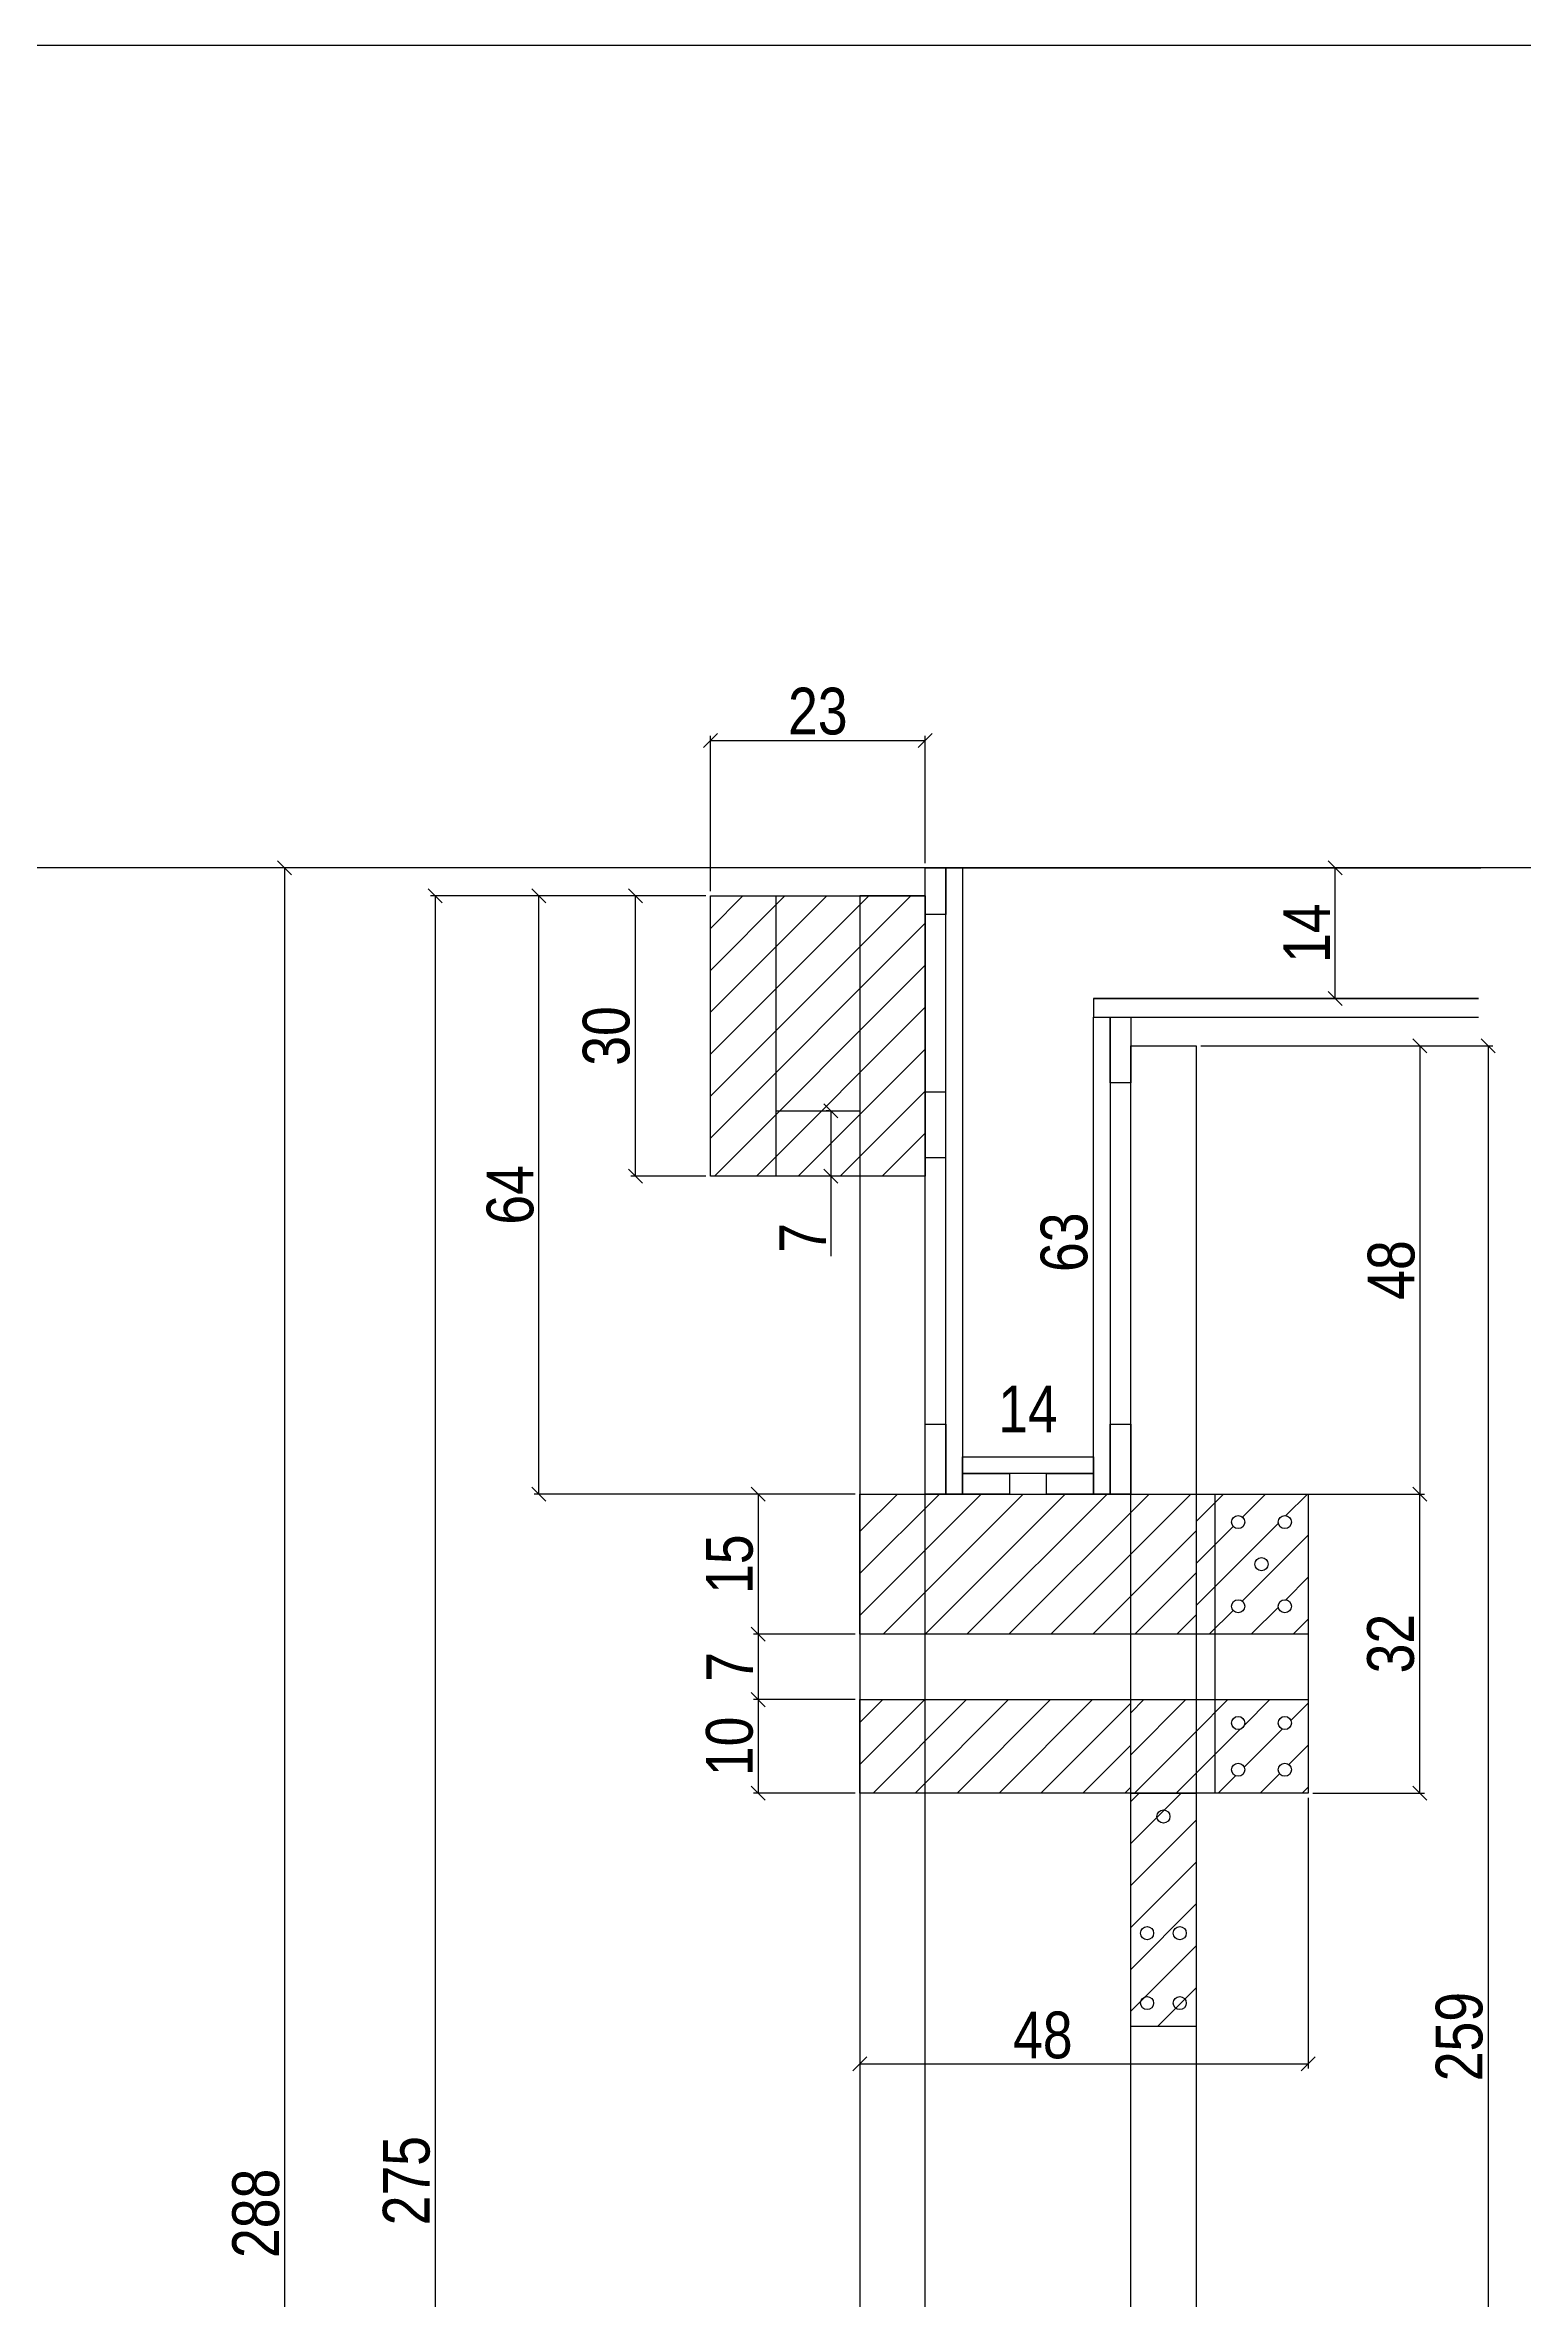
# Model space of a CAD drawing. Extents: x 17311 to 161354, y 153625 to 210355.
# Drawn here: x 18516.1 to 18832.5, y 206859.5 to 207341.9 of the extents above; entities that cross this region are included whole.
import ezdxf

# ---------------------------------------------------------------- set-up
doc = ezdxf.new("R2010")
doc.units = 0
doc.layers.get('0').update_dxf_attribs({"linetype": 'CONTINUOUS'})
doc.layers.get('DEFPOINTS').update_dxf_attribs({"linetype": 'CONTINUOUS'})
for name, color, linetype in [('8', 111, 'CONTINUOUS'), ('COTA', 241, 'CONTINUOUS'), ('detalhes', 4, 'CONTINUOUS'), ('Painéis', 200, 'CONTINUOUS'), ('SARR_2.2x10', 60, 'CONTINUOUS'), ('SARR_2.2x15', 61, 'CONTINUOUS'), ('SARR_7x7', 40, 'CONTINUOUS'), ('TIRAS REESCORAMENTO', 252, 'CONTINUOUS')]:
    doc.layers.add(name, color=color, linetype=linetype)
doc.layers.add('resinado', color=7, linetype='CONTINUOUS', true_color=0xff6161)
doc.styles.add('COTA TECNICA 2X', font='techl___.ttf', dxfattribs={"height": 10})
doc.dimstyles.new('SECAO', dxfattribs={"dimscale": 0.333333, "dimtxt": 5, "dimasz": 9, "dimexe": 3, "dimexo": 3, "dimgap": 3, "dimtad": 1, "dimdec": 1, "dimlfac": 0.5, "dimzin": 12, "dimdsep": 46, "dimtxsty": 'COTA TECNICA 2X', "dimblk1": 'OBLIQUE', "dimblk2": 'OBLIQUE', "dimsah": 1, "dimcen": 0.9, "dimclrd": 4, "dimclre": 4, "dimclrt": 240, "dimadec": 1, "dimazin": 3, "dimtfac": 1, "dimtdec": 1, "dimtmove": 0, "dimatfit": 3, "dimfxl": 1, "dimtolj": 1, "dimtzin": 12, "dimarcsym": 0})
pattern_1 = [(45, (-7447.0577, 9490.902), (-4.49012806, 4.49012806), [])]

# ---------------------------------------------------------------- blocks, each defined once
blk = doc.blocks.new('_Oblique')
at = {"color": 0, "linetype": 'ByBlock', "lineweight": -2}
blk.add_line((-0.5, -0.5), (0.5, 0.5), dxfattribs=at)
blk = doc.blocks.new('*D4005')
at = {"layer": 'DEFPOINTS', "color": 0, "transparency": 16777216}
for p in [(18658.55, 207159.77), (18599.59, 206609.77), (18690.55, 206609.77)]:
    blk.add_point(p, dxfattribs=at)
at = {"layer": 'detalhes', "color": 4, "lineweight": -2, "transparency": 16777216}
for p, q in [((18657.55, 207159.77), (18598.59, 207159.77)), ((18599.59, 207159.77), (18599.59, 206609.77)), ((18689.55, 206609.77), (18598.59, 206609.77))]:
    blk.add_line(p, q, dxfattribs=at)
at = {"layer": 'detalhes', "color": 4, "lineweight": -2, "transparency": 16777216, "xscale": 3, "yscale": 3, "zscale": 3}
for p, rotation in [((18599.59, 207159.77), 90), ((18599.59, 206609.77), 270)]:
    blk.add_blockref('_Oblique', p, dxfattribs=dict(at, rotation=rotation))
at = {"layer": 'detalhes', "color": 240, "transparency": 16777216, "insert": (18593.48, 206884.77), "char_height": 10, "attachment_point": 5, "rotation": 90, "style": 'COTA TECNICA 2X'}
blk.add_mtext('\\A1;275', dxfattribs=at)
blk = doc.blocks.new('*D4011')
at = {"layer": 'DEFPOINTS', "color": 0, "transparency": 16777216}
for p in [(18621.81, 207159.77), (18658.55, 207159.77), (18690.55, 207031.72)]:
    blk.add_point(p, dxfattribs=at)
at = {"layer": 'detalhes', "color": 4, "lineweight": -2, "transparency": 16777216}
for p, q in [((18657.55, 207159.77), (18620.81, 207159.77)), ((18621.81, 207031.72), (18621.81, 207159.77)), ((18689.55, 207031.72), (18620.81, 207031.72))]:
    blk.add_line(p, q, dxfattribs=at)
at = {"layer": 'detalhes', "color": 4, "lineweight": -2, "transparency": 16777216, "xscale": 3, "yscale": 3, "zscale": 3}
for p, rotation in [((18621.81, 207159.77), 90), ((18621.81, 207031.72), 270)]:
    blk.add_blockref('_Oblique', p, dxfattribs=dict(at, rotation=rotation))
at = {"layer": 'detalhes', "color": 240, "transparency": 16777216, "insert": (18615.71, 207095.75), "char_height": 10, "attachment_point": 5, "rotation": 90, "style": 'COTA TECNICA 2X'}
blk.add_mtext('\\A1;64', dxfattribs=at)
blk = doc.blocks.new('*D4012')
at = {"layer": 'DEFPOINTS', "color": 0, "transparency": 16777216}
for p in [(18762.55, 207127.65), (18762.55, 207031.72), (18810.47, 207031.72)]:
    blk.add_point(p, dxfattribs=at)
at = {"layer": 'detalhes', "color": 4, "lineweight": -2, "transparency": 16777216}
for p, q in [((18763.55, 207127.65), (18811.47, 207127.65)), ((18810.47, 207127.65), (18810.47, 207031.72)), ((18763.55, 207031.72), (18811.47, 207031.72))]:
    blk.add_line(p, q, dxfattribs=at)
at = {"layer": 'detalhes', "color": 4, "lineweight": -2, "transparency": 16777216, "xscale": 3, "yscale": 3, "zscale": 3}
for p, rotation in [((18810.47, 207127.65), 90), ((18810.47, 207031.72), 270)]:
    blk.add_blockref('_Oblique', p, dxfattribs=dict(at, rotation=rotation))
at = {"layer": 'detalhes', "color": 240, "transparency": 16777216, "insert": (18804.37, 207079.68), "char_height": 10, "attachment_point": 5, "rotation": 90, "style": 'COTA TECNICA 2X'}
blk.add_mtext('\\A1;48', dxfattribs=at)
blk = doc.blocks.new('*D4013')
at = {"layer": 'DEFPOINTS', "color": 0, "transparency": 16777216}
for p in [(18704.55, 207165.77), (18567.35, 206589.77), (18690.55, 206589.77)]:
    blk.add_point(p, dxfattribs=at)
at = {"layer": 'detalhes', "color": 4, "lineweight": -2, "transparency": 16777216}
for p, q in [((18703.55, 207165.77), (18566.35, 207165.77)), ((18567.35, 207165.77), (18567.35, 206589.77)), ((18689.55, 206589.77), (18566.35, 206589.77))]:
    blk.add_line(p, q, dxfattribs=at)
at = {"layer": 'detalhes', "color": 4, "lineweight": -2, "transparency": 16777216, "xscale": 3, "yscale": 3, "zscale": 3}
for p, rotation in [((18567.35, 207165.77), 90), ((18567.35, 206589.77), 270)]:
    blk.add_blockref('_Oblique', p, dxfattribs=dict(at, rotation=rotation))
at = {"layer": 'detalhes', "color": 240, "transparency": 16777216, "insert": (18561.25, 206877.77), "char_height": 10, "attachment_point": 5, "rotation": 90, "style": 'COTA TECNICA 2X'}
blk.add_mtext('\\A1;288', dxfattribs=at)
blk = doc.blocks.new('*D4014')
at = {"layer": 'DEFPOINTS', "color": 0, "transparency": 16777216}
for p in [(18712.55, 207043.87), (18740.55, 207043.87), (18740.55, 207043.87)]:
    blk.add_point(p, dxfattribs=at)
at = {"layer": 'detalhes', "color": 240, "transparency": 16777216, "insert": (18726.55, 207049.95), "char_height": 10, "attachment_point": 5, "style": 'COTA TECNICA 2X'}
blk.add_mtext('\\A1;14', dxfattribs=at)
blk = doc.blocks.new('*D4016')
at = {"layer": 'DEFPOINTS', "color": 0, "transparency": 16777216}
for p in [(18642.5, 207159.77), (18658.55, 207159.77), (18658.55, 207099.77)]:
    blk.add_point(p, dxfattribs=at)
at = {"layer": 'detalhes', "color": 4, "lineweight": -2, "transparency": 16777216}
for p, q in [((18657.55, 207159.77), (18641.5, 207159.77)), ((18642.5, 207099.77), (18642.5, 207159.77)), ((18657.55, 207099.77), (18641.5, 207099.77))]:
    blk.add_line(p, q, dxfattribs=at)
at = {"layer": 'detalhes', "color": 4, "lineweight": -2, "transparency": 16777216, "xscale": 3, "yscale": 3, "zscale": 3}
for p, rotation in [((18642.5, 207159.77), 90), ((18642.5, 207099.77), 270)]:
    blk.add_blockref('_Oblique', p, dxfattribs=dict(at, rotation=rotation))
at = {"layer": 'detalhes', "color": 240, "transparency": 16777216, "insert": (18636.29, 207129.77), "char_height": 10, "attachment_point": 5, "rotation": 90, "style": 'COTA TECNICA 2X'}
blk.add_mtext('\\A1;30', dxfattribs=at)
blk = doc.blocks.new('*D4017')
at = {"layer": 'DEFPOINTS', "color": 0, "transparency": 16777216}
for p in [(18704.55, 207193.02), (18704.55, 207165.77), (18658.55, 207159.77)]:
    blk.add_point(p, dxfattribs=at)
at = {"layer": 'detalhes', "color": 4, "lineweight": -2, "transparency": 16777216}
for p, q in [((18658.55, 207160.77), (18658.55, 207194.02)), ((18658.55, 207193.02), (18704.55, 207193.02)), ((18704.55, 207166.77), (18704.55, 207194.02))]:
    blk.add_line(p, q, dxfattribs=at)
at = {"layer": 'detalhes', "color": 4, "lineweight": -2, "transparency": 16777216, "xscale": 3, "yscale": 3, "zscale": 3, "rotation": 180}
blk.add_blockref('_Oblique', (18658.55, 207193.02), dxfattribs=at)
at = {"layer": 'detalhes', "color": 4, "lineweight": -2, "transparency": 16777216, "xscale": 3, "yscale": 3, "zscale": 3}
blk.add_blockref('_Oblique', (18704.55, 207193.02), dxfattribs=at)
at = {"layer": 'detalhes', "color": 240, "transparency": 16777216, "insert": (18681.55, 207199.24), "char_height": 10, "attachment_point": 5, "style": 'COTA TECNICA 2X'}
blk.add_mtext('\\A1;23', dxfattribs=at)
blk = doc.blocks.new('*D4018')
at = {"layer": 'DEFPOINTS', "color": 0, "transparency": 16777216}
for p in [(18690.55, 206991.72), (18786.55, 206967.72), (18786.55, 206909.8)]:
    blk.add_point(p, dxfattribs=at)
at = {"layer": 'detalhes', "color": 4, "lineweight": -2, "transparency": 16777216}
for p, q in [((18690.55, 206990.72), (18690.55, 206908.8)), ((18786.55, 206966.72), (18786.55, 206908.8)), ((18690.55, 206909.8), (18786.55, 206909.8))]:
    blk.add_line(p, q, dxfattribs=at)
at = {"layer": 'detalhes', "color": 4, "lineweight": -2, "transparency": 16777216, "xscale": 3, "yscale": 3, "zscale": 3, "rotation": 180}
blk.add_blockref('_Oblique', (18690.55, 206909.8), dxfattribs=at)
at = {"layer": 'detalhes', "color": 4, "lineweight": -2, "transparency": 16777216, "xscale": 3, "yscale": 3, "zscale": 3}
blk.add_blockref('_Oblique', (18786.55, 206909.8), dxfattribs=at)
at = {"layer": 'detalhes', "color": 240, "transparency": 16777216, "insert": (18729.73, 206915.89), "char_height": 10, "attachment_point": 5, "style": 'COTA TECNICA 2X'}
blk.add_mtext('\\A1;48', dxfattribs=at)
blk = doc.blocks.new('*D4019')
at = {"layer": 'DEFPOINTS', "color": 0, "transparency": 16777216}
for p in [(18789.14, 207165.77), (18792.3, 207165.77), (18789.14, 207137.77)]:
    blk.add_point(p, dxfattribs=at)
at = {"layer": 'detalhes', "color": 4, "lineweight": -2, "transparency": 16777216}
for p, q in [((18790.14, 207165.77), (18793.3, 207165.77)), ((18792.3, 207137.77), (18792.3, 207165.77)), ((18790.14, 207137.77), (18793.3, 207137.77))]:
    blk.add_line(p, q, dxfattribs=at)
at = {"layer": 'detalhes', "color": 4, "lineweight": -2, "transparency": 16777216, "xscale": 3, "yscale": 3, "zscale": 3}
for p, rotation in [((18792.3, 207165.77), 90), ((18792.3, 207137.77), 270)]:
    blk.add_blockref('_Oblique', p, dxfattribs=dict(at, rotation=rotation))
at = {"layer": 'detalhes', "color": 240, "transparency": 16777216, "insert": (18786.23, 207151.77), "char_height": 10, "attachment_point": 5, "rotation": 90, "style": 'COTA TECNICA 2X'}
blk.add_mtext('\\A1;14', dxfattribs=at)
blk = doc.blocks.new('*D4020')
at = {"layer": 'DEFPOINTS', "color": 0, "transparency": 16777216}
for p in [(18684.92, 207113.77), (18684.35, 207099.77), (18684.92, 207099.77)]:
    blk.add_point(p, dxfattribs=at)
at = {"layer": 'detalhes', "color": 4, "lineweight": -2, "transparency": 16777216}
for p, q in [((18683.92, 207113.77), (18683.35, 207113.77)), ((18684.35, 207113.77), (18684.35, 207099.77)), ((18683.92, 207099.77), (18683.35, 207099.77)), ((18684.35, 207099.77), (18684.35, 207082.66))]:
    blk.add_line(p, q, dxfattribs=at)
at = {"layer": 'detalhes', "color": 4, "lineweight": -2, "transparency": 16777216, "xscale": 3, "yscale": 3, "zscale": 3}
for p, rotation in [((18684.35, 207113.77), 90), ((18684.35, 207099.77), 270)]:
    blk.add_blockref('_Oblique', p, dxfattribs=dict(at, rotation=rotation))
at = {"layer": 'detalhes', "color": 240, "transparency": 16777216, "insert": (18678.28, 207086.53), "char_height": 10, "attachment_point": 5, "rotation": 90, "style": 'COTA TECNICA 2X'}
blk.add_mtext('\\A1;7', dxfattribs=at)
blk = doc.blocks.new('*D4021')
at = {"layer": 'DEFPOINTS', "color": 0, "transparency": 16777216}
for p in [(18690.55, 207031.72), (18668.78, 207001.72), (18690.55, 207001.72)]:
    blk.add_point(p, dxfattribs=at)
at = {"layer": 'detalhes', "color": 4, "lineweight": -2, "transparency": 16777216}
for p, q in [((18689.55, 207031.72), (18667.78, 207031.72)), ((18668.78, 207031.72), (18668.78, 207001.72)), ((18689.55, 207001.72), (18667.78, 207001.72))]:
    blk.add_line(p, q, dxfattribs=at)
at = {"layer": 'detalhes', "color": 4, "lineweight": -2, "transparency": 16777216, "xscale": 3, "yscale": 3, "zscale": 3}
for p, rotation in [((18668.78, 207031.72), 90), ((18668.78, 207001.72), 270)]:
    blk.add_blockref('_Oblique', p, dxfattribs=dict(at, rotation=rotation))
at = {"layer": 'detalhes', "color": 240, "transparency": 16777216, "insert": (18662.67, 207016.72), "char_height": 10, "attachment_point": 5, "rotation": 90, "style": 'COTA TECNICA 2X'}
blk.add_mtext('\\A1;15', dxfattribs=at)
blk = doc.blocks.new('*D4022')
at = {"layer": 'DEFPOINTS', "color": 0, "transparency": 16777216}
for p in [(18690.55, 206987.72), (18668.78, 206967.72), (18690.55, 206967.72)]:
    blk.add_point(p, dxfattribs=at)
at = {"layer": 'detalhes', "color": 4, "lineweight": -2, "transparency": 16777216}
for p, q in [((18689.55, 206987.72), (18667.78, 206987.72)), ((18668.78, 206987.72), (18668.78, 206967.72)), ((18689.55, 206967.72), (18667.78, 206967.72))]:
    blk.add_line(p, q, dxfattribs=at)
at = {"layer": 'detalhes', "color": 4, "lineweight": -2, "transparency": 16777216, "xscale": 3, "yscale": 3, "zscale": 3}
for p, rotation in [((18668.78, 206987.72), 90), ((18668.78, 206967.72), 270)]:
    blk.add_blockref('_Oblique', p, dxfattribs=dict(at, rotation=rotation))
at = {"layer": 'detalhes', "color": 240, "transparency": 16777216, "insert": (18662.67, 206977.72), "char_height": 10, "attachment_point": 5, "rotation": 90, "style": 'COTA TECNICA 2X'}
blk.add_mtext('\\A1;10', dxfattribs=at)
blk = doc.blocks.new('*D4023')
at = {"layer": 'DEFPOINTS', "color": 0, "transparency": 16777216}
for p in [(18690.55, 207001.72), (18668.78, 206987.72), (18690.55, 206987.72)]:
    blk.add_point(p, dxfattribs=at)
at = {"layer": 'detalhes', "color": 4, "lineweight": -2, "transparency": 16777216}
for p, q in [((18689.55, 207001.72), (18667.78, 207001.72)), ((18668.78, 207001.72), (18668.78, 206987.72)), ((18689.55, 206987.72), (18667.78, 206987.72))]:
    blk.add_line(p, q, dxfattribs=at)
at = {"layer": 'detalhes', "color": 4, "lineweight": -2, "transparency": 16777216, "xscale": 3, "yscale": 3, "zscale": 3}
for p, rotation in [((18668.78, 207001.72), 90), ((18668.78, 206987.72), 270)]:
    blk.add_blockref('_Oblique', p, dxfattribs=dict(at, rotation=rotation))
at = {"layer": 'detalhes', "color": 240, "transparency": 16777216, "insert": (18662.7, 206994.72), "char_height": 10, "attachment_point": 5, "rotation": 90, "style": 'COTA TECNICA 2X'}
blk.add_mtext('\\A1;7', dxfattribs=at)
blk = doc.blocks.new('*D4024')
at = {"layer": 'DEFPOINTS', "color": 0, "transparency": 16777216}
for p in [(18763.55, 207127.65), (18762.55, 206609.57), (18825.07, 206609.57)]:
    blk.add_point(p, dxfattribs=at)
at = {"layer": 'detalhes', "color": 4, "lineweight": -2, "transparency": 16777216}
for p, q in [((18764.55, 207127.65), (18826.07, 207127.65)), ((18825.07, 207127.65), (18825.07, 206609.57)), ((18763.55, 206609.57), (18826.07, 206609.57))]:
    blk.add_line(p, q, dxfattribs=at)
at = {"layer": 'detalhes', "color": 4, "lineweight": -2, "transparency": 16777216, "xscale": 3, "yscale": 3, "zscale": 3}
for p, rotation in [((18825.07, 207127.65), 90), ((18825.07, 206609.57), 270)]:
    blk.add_blockref('_Oblique', p, dxfattribs=dict(at, rotation=rotation))
at = {"layer": 'detalhes', "color": 240, "transparency": 16777216, "insert": (18818.93, 206915.61), "char_height": 10, "attachment_point": 5, "rotation": 90, "style": 'COTA TECNICA 2X'}
blk.add_mtext('\\A1;259', dxfattribs=at)
blk = doc.blocks.new('*D4182')
at = {"layer": 'DEFPOINTS', "color": 0, "transparency": 16777216}
for p in [(18786.55, 207031.72), (18810.47, 207031.72), (18786.55, 206967.72)]:
    blk.add_point(p, dxfattribs=at)
at = {"layer": 'detalhes', "color": 4, "lineweight": -2, "transparency": 16777216}
for p, q in [((18787.55, 207031.72), (18811.47, 207031.72)), ((18810.47, 206967.72), (18810.47, 207031.72)), ((18787.55, 206967.72), (18811.47, 206967.72))]:
    blk.add_line(p, q, dxfattribs=at)
at = {"layer": 'detalhes', "color": 4, "lineweight": -2, "transparency": 16777216, "xscale": 3, "yscale": 3, "zscale": 3}
for p, rotation in [((18810.47, 207031.72), 90), ((18810.47, 206967.72), 270)]:
    blk.add_blockref('_Oblique', p, dxfattribs=dict(at, rotation=rotation))
at = {"layer": 'detalhes', "color": 240, "transparency": 16777216, "insert": (18804.25, 206999.72), "char_height": 10, "attachment_point": 5, "rotation": 90, "style": 'COTA TECNICA 2X'}
blk.add_mtext('\\A1;32', dxfattribs=at)
blk = doc.blocks.new('*D4025')
at = {"layer": 'DEFPOINTS', "color": 0, "transparency": 16777216}
for p in [(18724.44, 207165.77), (18740.55, 207165.77), (18724.44, 207039.72)]:
    blk.add_point(p, dxfattribs=at)
at = {"layer": 'detalhes', "color": 240, "transparency": 16777216, "insert": (18734.33, 207085.62), "char_height": 10, "attachment_point": 5, "rotation": 90, "style": 'COTA TECNICA 2X'}
blk.add_mtext('\\A1;63', dxfattribs=at)

msp = doc.modelspace()

# ---------------------------------------------------------------- hatches: boundary and pattern name
at = {"layer": 'COTA'}
h = msp.add_hatch(dxfattribs=at)
h.set_pattern_fill('ANSI31', color=256, scale=2, style=0)
h.set_pattern_definition([(45, (-952.3814, 202035.996), (-4.490128, 4.490128), [])])
h.paths.add_polyline_path([(18704.55, 207099.77), (18658.55, 207099.77), (18658.55, 207159.77), (18704.55, 207159.77)])
h = msp.add_hatch(dxfattribs=at)
h.set_pattern_fill('ANSI31', color=256, scale=2, style=0)
h.set_pattern_definition([(45, (-7445.0577, 9490.902), (-4.49012806, 4.49012806), [])])
h.paths.add_polyline_path([(18762.55, 207031.72), (18690.55, 207031.72), (18690.55, 207001.72), (18762.55, 207001.72)])
h = msp.add_hatch(dxfattribs=at)
h.set_pattern_fill('ANSI31', color=256, scale=2, style=0)
h.set_pattern_definition(pattern_1)
h.paths.add_polyline_path([(18786.55, 207031.72), (18762.55, 207031.72), (18762.55, 207001.72), (18786.55, 207001.72)])
edge = h.paths.add_edge_path(flags=16)
edge.add_arc((18771.55, 207007.72), 1.4, 0, 360)
edge = h.paths.add_edge_path(flags=16)
edge.add_arc((18776.55, 207016.72), 1.4, 0, 360)
edge = h.paths.add_edge_path(flags=16)
edge.add_arc((18771.55, 207025.72), 1.4, 0, 360)
edge = h.paths.add_edge_path(flags=16)
edge.add_arc((18781.55, 207007.72), 1.4, 0, 360)
edge = h.paths.add_edge_path(flags=16)
edge.add_arc((18781.55, 207025.72), 1.4, 0, 360)
h = msp.add_hatch(dxfattribs=at)
h.set_pattern_fill('ANSI31', color=256, scale=2, style=0)
h.set_pattern_definition([(45, (-7467.0577, 9490.902), (-4.49012806, 4.49012806), [])])
h.paths.add_polyline_path([(18690.55, 206987.72), (18690.55, 206967.72), (18748.55, 206967.72), (18748.55, 206987.72)])
h = msp.add_hatch(dxfattribs=at)
h.set_pattern_fill('ANSI31', color=256, scale=2, style=0)
h.set_pattern_definition(pattern_1)
h.paths.add_polyline_path([(18762.55, 206987.72), (18748.55, 206987.72), (18748.55, 206967.72), (18762.55, 206967.72)])
h = msp.add_hatch(dxfattribs=at)
h.set_pattern_fill('ANSI31', color=256, scale=2, style=0)
h.set_pattern_definition(pattern_1)
h.paths.add_polyline_path([(18786.55, 206987.72), (18762.55, 206987.72), (18762.55, 206967.72), (18786.55, 206967.72)])
edge = h.paths.add_edge_path(flags=16)
edge.add_arc((18771.55, 206982.72), 1.4, 0, 360)
edge = h.paths.add_edge_path(flags=16)
edge.add_arc((18771.55, 206972.72), 1.4, 0, 360)
edge = h.paths.add_edge_path(flags=16)
edge.add_arc((18781.55, 206982.72), 1.4, 0, 360)
edge = h.paths.add_edge_path(flags=16)
edge.add_arc((18781.55, 206972.72), 1.4, 0, 360)
h = msp.add_hatch(dxfattribs=at)
h.set_pattern_fill('ANSI31', color=256, scale=2, style=0)
h.set_pattern_definition([(45, (-7447.0577, 9480.902), (-4.49012806, 4.49012806), [])])
h.paths.add_polyline_path([(18748.55, 206917.78), (18762.55, 206917.78), (18762.55, 206967.72), (18748.55, 206967.72)])

# ---------------------------------------------------------------- linework, layer by layer
at = {"linetype": 'Continuous'}
for p, q in [((18672.55, 207113.77), (18690.55, 207113.77)), ((18786.55, 207001.72), (18786.55, 206987.72))]:
    msp.add_line(p, q, dxfattribs=at)
for centre in [(18771.55, 207025.72), (18781.55, 207025.72), (18776.55, 207016.72), (18771.55, 207007.72), (18781.55, 207007.72), (18771.55, 206982.72), (18781.55, 206982.72), (18771.55, 206972.72), (18781.55, 206972.72), (18755.55, 206962.72), (18752.05, 206937.75), (18759.05, 206937.75), (18752.05, 206922.78), (18759.05, 206922.78)]:
    msp.add_circle(centre, 1.4)
at = {"layer": '8', "color": 5, "linetype": 'Continuous'}
msp.add_lwpolyline([(18937.72, 206377.07), (18340.91, 206377.07), (18340.91, 207341.85), (18937.72, 207341.85)], close=True, dxfattribs=at)
at = {"layer": 'Painéis'}
for points in [[(18704.55, 207099.77), (18658.55, 207099.77), (18658.55, 207159.77), (18704.55, 207159.77)], [(18762.55, 206917.78), (18748.55, 206917.78), (18748.55, 206967.72), (18762.55, 206967.72)]]:
    msp.add_lwpolyline(points, close=True, dxfattribs=at)
at = {"layer": 'resinado'}
msp.add_line((18740.55, 207137.77), (18823.03, 207137.77), dxfattribs=at)
at = {"layer": 'SARR_2.2x10', "linetype": 'Continuous'}
msp.add_lwpolyline([(18786.55, 206967.72), (18690.55, 206967.72), (18690.55, 206987.72), (18786.55, 206987.72)], close=True, dxfattribs=at)
at = {"layer": 'SARR_2.2x15', "linetype": 'Continuous'}
msp.add_lwpolyline([(18786.55, 207001.72), (18690.55, 207001.72), (18690.55, 207031.72), (18786.55, 207031.72)], close=True, dxfattribs=at)
at = {"layer": 'SARR_7x7', "linetype": 'Continuous'}
for p, q in [((18672.55, 207159.77), (18672.55, 207099.77)), ((18766.55, 207031.72), (18766.55, 206967.72))]:
    msp.add_line(p, q, dxfattribs=at)
for points in [[(18690.55, 206609.77), (18704.55, 206609.77), (18704.55, 207159.77), (18690.55, 207159.77)], [(18762.55, 206609.77), (18748.55, 206609.77), (18748.55, 207127.65), (18762.55, 207127.65)]]:
    msp.add_lwpolyline(points, close=True, dxfattribs=at)
at = {"layer": 'TIRAS REESCORAMENTO', "linetype": 'ByBlock'}
for p, q in [((22518.59, 207165.77), (17744.1, 207165.77)), ((18712.55, 207165.77), (18823.51, 207165.77)), ((18740.55, 207133.77), (18823.03, 207133.77))]:
    msp.add_line(p, q, dxfattribs=at)
for points in [[(18704.55, 207165.77), (18708.95, 207165.77), (18708.95, 207155.77), (18704.55, 207155.77)], [(18744.15, 207133.77), (18748.55, 207133.77), (18748.55, 207119.77), (18744.15, 207119.77)], [(18704.55, 207103.75), (18708.95, 207103.75), (18708.95, 207117.75), (18704.55, 207117.75)], [(18704.55, 207046.72), (18708.95, 207046.72), (18708.95, 207031.72), (18704.55, 207031.72)], [(18744.15, 207046.72), (18748.55, 207046.72), (18748.55, 207031.72), (18744.15, 207031.72)], [(18740.55, 207036.12), (18712.55, 207036.12), (18712.55, 207039.72), (18740.55, 207039.72)], [(18712.55, 207031.72), (18712.55, 207036.12), (18722.58, 207036.12), (18722.58, 207031.72)], [(18730.51, 207031.72), (18730.51, 207036.12), (18740.55, 207036.12), (18740.55, 207031.72)]]:
    msp.add_lwpolyline(points, close=True, dxfattribs=at)
for points in [[(18712.55, 207031.72), (18708.95, 207031.72), (18708.95, 207165.77), (18712.55, 207165.77), (18712.55, 207031.72)], [(18823.03, 207137.77), (18740.55, 207137.77), (18740.55, 207133.77), (18823.03, 207133.77)], [(18744.15, 207031.72), (18740.55, 207031.72), (18740.55, 207133.77), (18744.15, 207133.77), (18744.15, 207031.72)]]:
    msp.add_lwpolyline(points, dxfattribs=at)

# ---------------------------------------------------------------- dimensions: what is measured, and where the dimension line sits
at = {"layer": 'detalhes', "color": 3}
dim = msp.add_linear_dim(base=(18704.55, 207193.02), p1=(18658.55, 207159.77), p2=(18704.55, 207165.77), dimstyle='SECAO', dxfattribs=at)
dim.commit()
dim.dimension.update_dxf_attribs({"geometry": '*D4017', "text_midpoint": (18681.55, 207199.24)})
for base, p1, p2, picture, middle in [((18567.35, 206589.77), (18704.55, 207165.77), (18690.55, 206589.77), '*D4013', (18561.25, 206877.77)), ((18792.3, 207165.77), (18789.14, 207137.77), (18789.14, 207165.77), '*D4019', (18786.23, 207151.77)), ((18599.59, 206609.77), (18658.55, 207159.77), (18690.55, 206609.77), '*D4005', (18593.48, 206884.77)), ((18621.81, 207159.77), (18690.55, 207031.72), (18658.55, 207159.77), '*D4011', (18615.71, 207095.75)), ((18642.5, 207159.77), (18658.55, 207099.77), (18658.55, 207159.77), '*D4016', (18636.29, 207129.77)), ((18810.47, 207031.72), (18762.55, 207127.65), (18762.55, 207031.72), '*D4012', (18804.37, 207079.68)), ((18668.78, 207001.72), (18690.55, 207031.72), (18690.55, 207001.72), '*D4021', (18662.67, 207016.72)), ((18810.47, 207031.72), (18786.55, 206967.72), (18786.55, 207031.72), '*D4182', (18804.25, 206999.72)), ((18668.78, 206987.72), (18690.55, 207001.72), (18690.55, 206987.72), '*D4023', (18662.7, 206994.72)), ((18668.78, 206967.72), (18690.55, 206987.72), (18690.55, 206967.72), '*D4022', (18662.67, 206977.72))]:
    dim = msp.add_linear_dim(base=base, p1=p1, p2=p2, angle=90, dimstyle='SECAO', dxfattribs=at)
    dim.commit()
    dim.dimension.update_dxf_attribs({"geometry": picture, "text_midpoint": middle})
dim = msp.add_linear_dim(base=(18740.55, 207165.77), p1=(18724.44, 207039.72), p2=(18724.44, 207165.77), angle=90, dimstyle='SECAO', override={"dimse1": 1, "dimse2": 1, "dimsd1": 1, "dimsd2": 1}, dxfattribs=at)
dim.commit()
dim.dimension.update_dxf_attribs({"geometry": '*D4025', "text_midpoint": (18740.55, 207085.62), "dimtype": 160})
for base, p1, p2, picture, middle in [((18825.07, 206609.57), (18763.55, 207127.65), (18762.55, 206609.57), '*D4024', (18825.07, 206915.61)), ((18684.35, 207099.77), (18684.92, 207113.77), (18684.92, 207099.77), '*D4020', (18684.35, 207086.53))]:
    dim = msp.add_linear_dim(base=base, p1=p1, p2=p2, angle=90, dimstyle='SECAO', dxfattribs=at)
    dim.commit()
    dim.dimension.update_dxf_attribs({"geometry": picture, "text_midpoint": middle, "dimtype": 160})
dim = msp.add_linear_dim(base=(18740.55, 207043.87), p1=(18712.55, 207043.87), p2=(18740.55, 207043.87), dimstyle='SECAO', override={"dimse1": 1, "dimse2": 1, "dimsd1": 1, "dimsd2": 1}, dxfattribs=at)
dim.commit()
dim.dimension.update_dxf_attribs({"geometry": '*D4014', "text_midpoint": (18726.55, 207049.95)})
dim = msp.add_linear_dim(base=(18786.55, 206909.8), p1=(18690.55, 206991.72), p2=(18786.55, 206967.72), dimstyle='SECAO', dxfattribs=at)
dim.commit()
dim.dimension.update_dxf_attribs({"geometry": '*D4018', "text_midpoint": (18729.73, 206909.8), "dimtype": 160})

doc.saveas('drawing.dxf')
